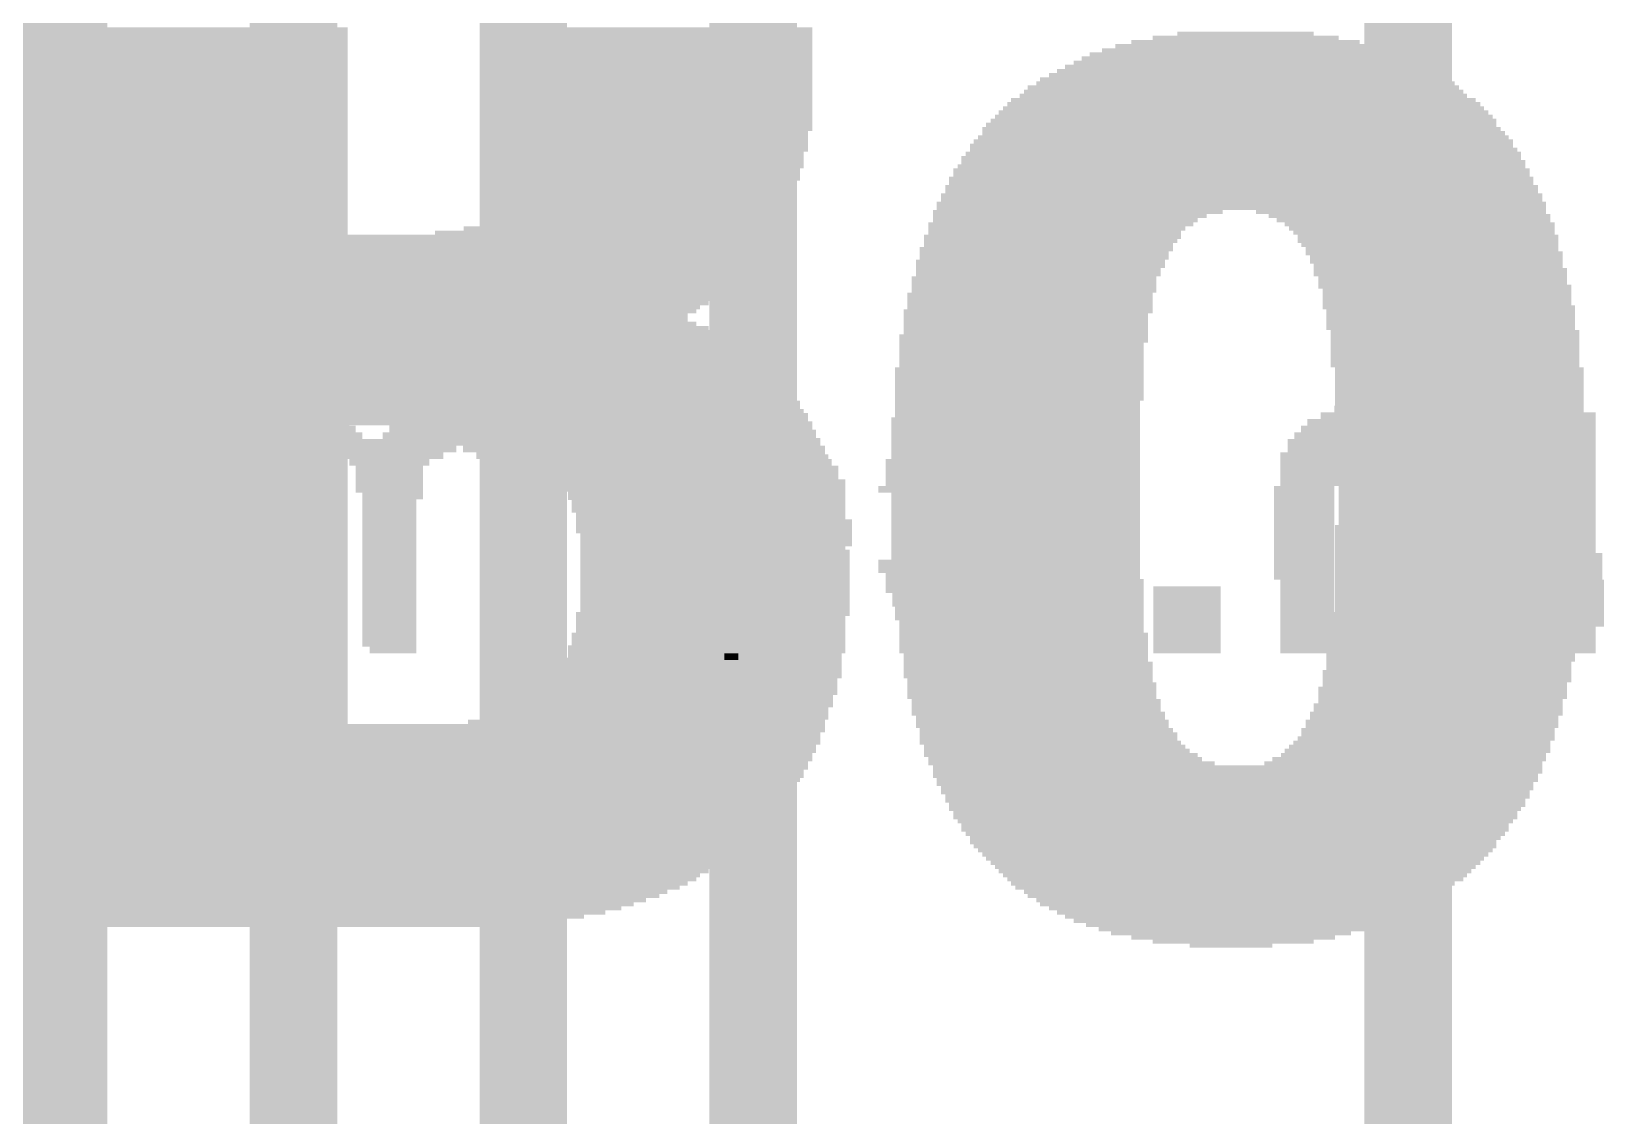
# Model space of a CAD drawing. Extents: x -0.75 to 3.47, y -1.8 to 2.11.
# Drawn here: x 1.6613 to 1.8757, y 1.2052 to 1.3539 of the extents above; entities that cross this region are included whole.
import ezdxf

# ---------------------------------------------------------------- set-up
doc = ezdxf.new("R2010")
doc.units = 0
doc.header["$MEASUREMENT"] = 0
doc.layers.get('0').update_dxf_attribs({"linetype": 'CONTINUOUS'})
for name, color, linetype in [('1', 22, 'CONTINUOUS'), ('21', 32, 'CONTINUOUS'), ('22', 2, 'CONTINUOUS')]:
    doc.layers.add(name, color=color, linetype=linetype)

# ---------------------------------------------------------------- blocks, each defined once
blk = doc.blocks.new('RECT')
blk.add_solid([(-0.5, -0.5), (0.5, -0.5), (-0.5, 0.5), (0.5, 0.5)])

msp = doc.modelspace()

# ---------------------------------------------------------------- linework, layer by layer
at = {"layer": '1', "const_width": 0.012}
for points in [[(1.665748, 0.969), (1.665748, 1.834252)], [(1.697244, 0.969), (1.697244, 1.6)], [(1.72874, 0.969), (1.72874, 1.55)], [(1.760236, 0.969), (1.760236, 1.5)], [(1.85, 1.005), (1.85, 1.5)]]:
    msp.add_lwpolyline(points, dxfattribs=at)

# ---------------------------------------------------------------- block references
at = {"layer": '21'}
for p, xscale, yscale in [((1.686756, 1.354101), 0.0358, 0.00057), ((1.686756, 1.353536), 0.0358, 0.00056), ((1.686756, 1.352971), 0.0358, 0.00057), ((1.686756, 1.352401), 0.0358, 0.00057), ((1.749856, 1.354101), 0.037, 0.00057), ((1.749856, 1.353536), 0.037, 0.00056), ((1.750156, 1.352971), 0.0364, 0.00057), ((1.750156, 1.352401), 0.0364, 0.00057), ((1.827706, 1.352401), 0.0313, 0.00057), ((1.827706, 1.352971), 0.0255, 0.00057), ((1.827706, 1.353536), 0.0187, 0.00056), ((1.686756, 1.351831), 0.0358, 0.00057), ((1.686756, 1.351261), 0.0358, 0.00057), ((1.686756, 1.350691), 0.0358, 0.00057), ((1.750156, 1.351831), 0.0364, 0.00057), ((1.750456, 1.351261), 0.0358, 0.00057), ((1.750456, 1.350691), 0.0358, 0.00057), ((1.827406, 1.350691), 0.0421, 0.00057), ((1.827406, 1.351261), 0.0387, 0.00057), ((1.827456, 1.351831), 0.0352, 0.00057), ((1.686756, 1.350126), 0.0358, 0.00056), ((1.686756, 1.349561), 0.0358, 0.00057), ((1.686756, 1.348991), 0.0358, 0.00057), ((1.686756, 1.348421), 0.0358, 0.00057), ((1.750456, 1.350126), 0.0358, 0.00056), ((1.750456, 1.349561), 0.0358, 0.00057), ((1.750456, 1.348991), 0.0358, 0.00057), ((1.750706, 1.348421), 0.0353, 0.00057), ((1.827706, 1.348421), 0.0517, 0.00057), ((1.827706, 1.348991), 0.0495, 0.00057), ((1.827706, 1.349561), 0.0471, 0.00057), ((1.827706, 1.350126), 0.0449, 0.00056), ((1.686756, 1.347851), 0.0358, 0.00057), ((1.686756, 1.347286), 0.0358, 0.00056), ((1.686756, 1.346721), 0.0358, 0.00057), ((1.686756, 1.346151), 0.0358, 0.00057), ((1.750706, 1.347851), 0.0353, 0.00057), ((1.750706, 1.347286), 0.0353, 0.00056), ((1.750706, 1.346721), 0.0353, 0.00057), ((1.750706, 1.346151), 0.0353, 0.00057), ((1.827406, 1.346151), 0.0591, 0.00057), ((1.827706, 1.346721), 0.0573, 0.00057), ((1.827406, 1.347286), 0.0557, 0.00056), ((1.827706, 1.347851), 0.0539, 0.00057), ((1.686756, 1.345581), 0.0358, 0.00057), ((1.686756, 1.345011), 0.0358, 0.00057), ((1.686756, 1.344441), 0.0358, 0.00057), ((1.686756, 1.343876), 0.0358, 0.00056), ((1.750706, 1.345581), 0.0353, 0.00057), ((1.750706, 1.345011), 0.0353, 0.00057), ((1.750706, 1.344441), 0.0353, 0.00057), ((1.750706, 1.343876), 0.0353, 0.00056), ((1.827456, 1.343876), 0.0648, 0.00056), ((1.827406, 1.344441), 0.0637, 0.00057), ((1.827406, 1.345011), 0.0613, 0.00057), ((1.827456, 1.345581), 0.0602, 0.00057), ((1.686756, 1.343311), 0.0358, 0.00057), ((1.686756, 1.342741), 0.0358, 0.00057), ((1.686756, 1.342171), 0.0358, 0.00057), ((1.750706, 1.343311), 0.0353, 0.00057), ((1.750706, 1.342741), 0.0353, 0.00057), ((1.750706, 1.342171), 0.0353, 0.00057), ((1.827456, 1.342171), 0.0682, 0.00057), ((1.827406, 1.342741), 0.0671, 0.00057), ((1.827406, 1.343311), 0.0659, 0.00057), ((1.686756, 1.341601), 0.0358, 0.00057), ((1.686756, 1.341036), 0.0358, 0.00056), ((1.686756, 1.340471), 0.0358, 0.00057), ((1.686756, 1.339901), 0.0358, 0.00057), ((1.750706, 1.341601), 0.0353, 0.00057), ((1.750706, 1.341036), 0.0353, 0.00056), ((1.750706, 1.340471), 0.0353, 0.00057), ((1.750406, 1.339901), 0.0347, 0.00057), ((1.827156, 1.340471), 0.071, 0.00057), ((1.827456, 1.339901), 0.0716, 0.00057), ((1.827106, 1.341036), 0.0699, 0.00056), ((1.827406, 1.341601), 0.0693, 0.00057), ((1.686756, 1.339331), 0.0358, 0.00057), ((1.686756, 1.338761), 0.0358, 0.00057), ((1.686756, 1.338196), 0.0358, 0.00056), ((1.686756, 1.337631), 0.0358, 0.00057), ((1.750156, 1.338761), 0.0352, 0.00057), ((1.750156, 1.338196), 0.0352, 0.00056), ((1.750156, 1.337631), 0.0352, 0.00057), ((1.750406, 1.339331), 0.0347, 0.00057), ((1.827156, 1.338196), 0.0744, 0.00056), ((1.827456, 1.337631), 0.075, 0.00057), ((1.827406, 1.338761), 0.0739, 0.00057), ((1.827406, 1.339331), 0.0727, 0.00057), ((1.686756, 1.337061), 0.0358, 0.00057), ((1.686756, 1.336491), 0.0358, 0.00057), ((1.686756, 1.335921), 0.0358, 0.00057), ((1.686756, 1.335351), 0.0358, 0.00057), ((1.749556, 1.335921), 0.0352, 0.00057), ((1.749556, 1.335351), 0.0352, 0.00057), ((1.749856, 1.337061), 0.0346, 0.00057), ((1.749856, 1.336491), 0.0346, 0.00057), ((1.827156, 1.335351), 0.0778, 0.00057), ((1.827106, 1.336491), 0.0767, 0.00057), ((1.827406, 1.335921), 0.0773, 0.00057), ((1.827406, 1.337061), 0.0761, 0.00057), ((1.686756, 1.334786), 0.0358, 0.00056), ((1.686756, 1.334221), 0.0358, 0.00057), ((1.686756, 1.333651), 0.0358, 0.00057), ((1.686756, 1.333081), 0.0358, 0.00057), ((1.748756, 1.333651), 0.0358, 0.00057), ((1.748456, 1.333081), 0.0352, 0.00057), ((1.749006, 1.334786), 0.0353, 0.00056), ((1.749006, 1.334221), 0.0353, 0.00057), ((1.827106, 1.333651), 0.0801, 0.00057), ((1.827106, 1.333081), 0.0801, 0.00057), ((1.827156, 1.334786), 0.079, 0.00056), ((1.827156, 1.334221), 0.079, 0.00057), ((1.686756, 1.332511), 0.0358, 0.00057), ((1.686756, 1.331941), 0.0358, 0.00057), ((1.686756, 1.331376), 0.0358, 0.00056), ((1.747556, 1.331376), 0.0358, 0.00056), ((1.748156, 1.332511), 0.0358, 0.00057), ((1.748156, 1.331941), 0.0358, 0.00057), ((1.827156, 1.331376), 0.0824, 0.00056), ((1.827156, 1.332511), 0.0812, 0.00057), ((1.827156, 1.331941), 0.0812, 0.00057), ((1.686756, 1.330811), 0.0358, 0.00057), ((1.686756, 1.330241), 0.0358, 0.00057), ((1.686756, 1.329671), 0.0358, 0.00057), ((1.686756, 1.329101), 0.0358, 0.00057), ((1.745906, 1.329101), 0.0381, 0.00057), ((1.746206, 1.329671), 0.0375, 0.00057), ((1.747006, 1.330241), 0.0369, 0.00057), ((1.747306, 1.330811), 0.0363, 0.00057), ((1.804706, 1.329101), 0.0397, 0.00057), ((1.827106, 1.330241), 0.0835, 0.00057), ((1.827106, 1.329671), 0.0835, 0.00057), ((1.827156, 1.330811), 0.0824, 0.00057), ((1.849006, 1.329101), 0.0397, 0.00057), ((1.686756, 1.328536), 0.0358, 0.00056), ((1.686756, 1.327971), 0.0358, 0.00057), ((1.686756, 1.327401), 0.0358, 0.00057), ((1.686756, 1.326831), 0.0358, 0.00057), ((1.742156, 1.326831), 0.0432, 0.00057), ((1.743306, 1.327401), 0.0409, 0.00057), ((1.744456, 1.327971), 0.0398, 0.00057), ((1.745056, 1.328536), 0.0386, 0.00056), ((1.802406, 1.327401), 0.0363, 0.00057), ((1.801856, 1.326831), 0.0352, 0.00057), ((1.803606, 1.328536), 0.0375, 0.00056), ((1.803006, 1.327971), 0.0363, 0.00057), ((1.850156, 1.328536), 0.0386, 0.00056), ((1.850706, 1.327971), 0.0375, 0.00057), ((1.851556, 1.327401), 0.037, 0.00057), ((1.851856, 1.326831), 0.0364, 0.00057), ((1.686756, 1.326261), 0.0358, 0.00057), ((1.715756, 1.325691), 0.0938, 0.00057), ((1.715756, 1.325126), 0.0938, 0.00056), ((1.715456, 1.324561), 0.0932, 0.00057), ((1.739956, 1.326261), 0.0466, 0.00057), ((1.801256, 1.325691), 0.0352, 0.00057), ((1.801006, 1.325126), 0.0347, 0.00056), ((1.800706, 1.324561), 0.0341, 0.00057), ((1.801556, 1.326261), 0.0346, 0.00057), ((1.852156, 1.326261), 0.0358, 0.00057), ((1.852706, 1.325691), 0.0357, 0.00057), ((1.852706, 1.325126), 0.0357, 0.00056), ((1.852956, 1.324561), 0.0352, 0.00057), ((1.715206, 1.323991), 0.0927, 0.00057), ((1.715206, 1.323421), 0.0927, 0.00057), ((1.714906, 1.322851), 0.0921, 0.00057), ((1.800406, 1.323991), 0.0347, 0.00057), ((1.800106, 1.323421), 0.0341, 0.00057), ((1.800106, 1.322851), 0.0341, 0.00057), ((1.853256, 1.323991), 0.0346, 0.00057), ((1.853556, 1.323421), 0.0352, 0.00057), ((1.853856, 1.322851), 0.0346, 0.00057), ((1.714606, 1.322286), 0.0915, 0.00056), ((1.714356, 1.321721), 0.091, 0.00057), ((1.714056, 1.321151), 0.0904, 0.00057), ((1.713756, 1.320581), 0.0898, 0.00057), ((1.799606, 1.322286), 0.0341, 0.00056), ((1.799606, 1.321721), 0.0341, 0.00057), ((1.799306, 1.321151), 0.0335, 0.00057), ((1.799306, 1.320581), 0.0335, 0.00057), ((1.853856, 1.322286), 0.0346, 0.00056), ((1.854106, 1.321721), 0.0341, 0.00057), ((1.854406, 1.321151), 0.0347, 0.00057), ((1.854406, 1.320581), 0.0347, 0.00057), ((1.713456, 1.320011), 0.0892, 0.00057), ((1.713206, 1.319441), 0.0887, 0.00057), ((1.712906, 1.318876), 0.0881, 0.00056), ((1.712606, 1.318311), 0.0875, 0.00057), ((1.798706, 1.320011), 0.0335, 0.00057), ((1.798706, 1.319441), 0.0335, 0.00057), ((1.798706, 1.318876), 0.0335, 0.00056), ((1.798706, 1.318311), 0.0335, 0.00057), ((1.854706, 1.320011), 0.0341, 0.00057), ((1.854706, 1.319441), 0.0341, 0.00057), ((1.855006, 1.318876), 0.0347, 0.00056), ((1.855306, 1.318311), 0.0341, 0.00057), ((1.712356, 1.317741), 0.087, 0.00057), ((1.711756, 1.317171), 0.0858, 0.00057), ((1.711506, 1.316601), 0.0853, 0.00057), ((1.710906, 1.316036), 0.0841, 0.00056), ((1.798156, 1.317741), 0.0336, 0.00057), ((1.798156, 1.317171), 0.0336, 0.00057), ((1.798156, 1.316601), 0.0336, 0.00057), ((1.798156, 1.316036), 0.0336, 0.00056), ((1.855306, 1.317741), 0.0341, 0.00057), ((1.855306, 1.317171), 0.0341, 0.00057), ((1.855306, 1.316601), 0.0341, 0.00057), ((1.855556, 1.316036), 0.0346, 0.00056), ((1.710656, 1.315471), 0.0836, 0.00057), ((1.710056, 1.314901), 0.0824, 0.00057), ((1.710056, 1.314331), 0.0824, 0.00057), ((1.797906, 1.315471), 0.0341, 0.00057), ((1.797606, 1.314901), 0.0335, 0.00057), ((1.797606, 1.314331), 0.0335, 0.00057), ((1.855806, 1.315471), 0.0341, 0.00057), ((1.855806, 1.314901), 0.0341, 0.00057), ((1.855806, 1.314331), 0.0341, 0.00057), ((1.710656, 1.313761), 0.0836, 0.00057), ((1.711506, 1.313191), 0.0853, 0.00057), ((1.712056, 1.312626), 0.0864, 0.00056), ((1.712606, 1.312061), 0.0875, 0.00057), ((1.797306, 1.312061), 0.0341, 0.00057), ((1.797606, 1.313761), 0.0335, 0.00057), ((1.797606, 1.313191), 0.0335, 0.00057), ((1.797606, 1.312626), 0.0335, 0.00056), ((1.855806, 1.313761), 0.0341, 0.00057), ((1.855806, 1.313191), 0.0341, 0.00057), ((1.856406, 1.312626), 0.0341, 0.00056), ((1.856406, 1.312061), 0.0341, 0.00057), ((1.712906, 1.311491), 0.0881, 0.00057), ((1.713456, 1.310921), 0.0892, 0.00057), ((1.714056, 1.310351), 0.0904, 0.00057), ((1.714356, 1.309786), 0.091, 0.00056), ((1.797306, 1.311491), 0.0341, 0.00057), ((1.797006, 1.310921), 0.0335, 0.00057), ((1.797006, 1.310351), 0.0335, 0.00057), ((1.797006, 1.309786), 0.0335, 0.00056), ((1.856406, 1.311491), 0.0341, 0.00057), ((1.856406, 1.310921), 0.0341, 0.00057), ((1.856406, 1.310351), 0.0341, 0.00057), ((1.856406, 1.309786), 0.0341, 0.00056), ((1.714606, 1.309221), 0.0915, 0.00057), ((1.714906, 1.308651), 0.0921, 0.00057), ((1.715456, 1.308081), 0.0932, 0.00057), ((1.715756, 1.307511), 0.0938, 0.00057), ((1.796706, 1.307511), 0.0341, 0.00057), ((1.797006, 1.309221), 0.0335, 0.00057), ((1.797006, 1.308651), 0.0335, 0.00057), ((1.797006, 1.308081), 0.0335, 0.00057), ((1.856406, 1.309221), 0.0341, 0.00057), ((1.856406, 1.308651), 0.0341, 0.00057), ((1.856406, 1.308081), 0.0341, 0.00057), ((1.857006, 1.307511), 0.0341, 0.00057), ((1.716056, 1.306941), 0.0944, 0.00057), ((1.716306, 1.306376), 0.0949, 0.00056), ((1.716606, 1.305811), 0.0955, 0.00057), ((1.716606, 1.305241), 0.0955, 0.00057), ((1.796706, 1.306941), 0.0341, 0.00057), ((1.796706, 1.306376), 0.0341, 0.00056), ((1.796706, 1.305811), 0.0341, 0.00057), ((1.796706, 1.305241), 0.0341, 0.00057), ((1.857006, 1.306941), 0.0341, 0.00057), ((1.857006, 1.306376), 0.0341, 0.00056), ((1.857006, 1.305811), 0.0341, 0.00057), ((1.857006, 1.305241), 0.0341, 0.00057), ((1.716906, 1.304671), 0.0961, 0.00057), ((1.717156, 1.304101), 0.0966, 0.00057), ((1.717456, 1.303536), 0.0972, 0.00056), ((1.796706, 1.304671), 0.0341, 0.00057), ((1.796706, 1.304101), 0.0341, 0.00057), ((1.796706, 1.303536), 0.0341, 0.00056), ((1.857006, 1.304671), 0.0341, 0.00057), ((1.857006, 1.304101), 0.0341, 0.00057), ((1.857006, 1.303536), 0.0341, 0.00056), ((1.717756, 1.302971), 0.0978, 0.00057), ((1.717756, 1.302401), 0.0978, 0.00057), ((1.718006, 1.301831), 0.0983, 0.00057), ((1.718306, 1.301261), 0.0989, 0.00057), ((1.796456, 1.302971), 0.0336, 0.00057), ((1.796456, 1.302401), 0.0336, 0.00057), ((1.796456, 1.301831), 0.0336, 0.00057), ((1.796456, 1.301261), 0.0336, 0.00057), ((1.857006, 1.302971), 0.0341, 0.00057), ((1.857006, 1.302401), 0.0341, 0.00057), ((1.857006, 1.301831), 0.0341, 0.00057), ((1.857006, 1.301261), 0.0341, 0.00057), ((1.718306, 1.300691), 0.0989, 0.00057), ((1.718606, 1.300126), 0.0995, 0.00056), ((1.686756, 1.299561), 0.0358, 0.00057), ((1.686756, 1.298991), 0.0358, 0.00057), ((1.744756, 1.299561), 0.0472, 0.00057), ((1.746456, 1.298991), 0.0448, 0.00057), ((1.796206, 1.300691), 0.0341, 0.00057), ((1.796206, 1.300126), 0.0341, 0.00056), ((1.796206, 1.299561), 0.0341, 0.00057), ((1.796206, 1.298991), 0.0341, 0.00057), ((1.857006, 1.300691), 0.0341, 0.00057), ((1.857006, 1.300126), 0.0341, 0.00056), ((1.857006, 1.299561), 0.0341, 0.00057), ((1.857006, 1.298991), 0.0341, 0.00057), ((1.686756, 1.298421), 0.0358, 0.00057), ((1.686756, 1.297851), 0.0358, 0.00057), ((1.686756, 1.297286), 0.0358, 0.00056), ((1.686756, 1.296721), 0.0358, 0.00057), ((1.747556, 1.298421), 0.0426, 0.00057), ((1.748456, 1.297851), 0.042, 0.00057), ((1.749006, 1.297286), 0.0409, 0.00056), ((1.749606, 1.296721), 0.0409, 0.00057), ((1.796206, 1.298421), 0.0341, 0.00057), ((1.796206, 1.297851), 0.0341, 0.00057), ((1.796206, 1.297286), 0.0341, 0.00056), ((1.796206, 1.296721), 0.0341, 0.00057), ((1.857256, 1.298421), 0.0346, 0.00057), ((1.857256, 1.297851), 0.0346, 0.00057), ((1.857256, 1.297286), 0.0346, 0.00056), ((1.857256, 1.296721), 0.0346, 0.00057), ((1.686756, 1.296151), 0.0358, 0.00057), ((1.686756, 1.295581), 0.0358, 0.00057), ((1.686756, 1.295011), 0.0358, 0.00057), ((1.750156, 1.296151), 0.0398, 0.00057), ((1.750706, 1.295581), 0.0397, 0.00057), ((1.750956, 1.295011), 0.0392, 0.00057), ((1.796206, 1.296151), 0.0341, 0.00057), ((1.796206, 1.295581), 0.0341, 0.00057), ((1.796206, 1.295011), 0.0341, 0.00057), ((1.857506, 1.296151), 0.0341, 0.00057), ((1.857506, 1.295581), 0.0341, 0.00057), ((1.857506, 1.295011), 0.0341, 0.00057), ((1.686756, 1.294441), 0.0358, 0.00057), ((1.686756, 1.293876), 0.0358, 0.00056), ((1.686756, 1.293311), 0.0358, 0.00057), ((1.686756, 1.292741), 0.0358, 0.00057), ((1.751256, 1.294441), 0.0386, 0.00057), ((1.751856, 1.293876), 0.0386, 0.00056), ((1.752106, 1.293311), 0.0381, 0.00057), ((1.752406, 1.292741), 0.0375, 0.00057), ((1.796206, 1.294441), 0.0341, 0.00057), ((1.796206, 1.293876), 0.0341, 0.00056), ((1.796206, 1.293311), 0.0341, 0.00057), ((1.796206, 1.292741), 0.0341, 0.00057), ((1.857506, 1.294441), 0.0341, 0.00057), ((1.857506, 1.293876), 0.0341, 0.00056), ((1.857506, 1.293311), 0.0341, 0.00057), ((1.857506, 1.292741), 0.0341, 0.00057), ((1.686756, 1.292171), 0.0358, 0.00057), ((1.686756, 1.291601), 0.0358, 0.00057), ((1.686756, 1.291036), 0.0358, 0.00056), ((1.686756, 1.290471), 0.0358, 0.00057), ((1.752706, 1.292171), 0.0381, 0.00057), ((1.753006, 1.291601), 0.0375, 0.00057), ((1.753006, 1.291036), 0.0375, 0.00056), ((1.753306, 1.290471), 0.0369, 0.00057), ((1.796206, 1.292171), 0.0341, 0.00057), ((1.796206, 1.291601), 0.0341, 0.00057), ((1.796206, 1.291036), 0.0341, 0.00056), ((1.796206, 1.290471), 0.0341, 0.00057), ((1.857506, 1.292171), 0.0341, 0.00057), ((1.857506, 1.291601), 0.0341, 0.00057), ((1.857506, 1.291036), 0.0341, 0.00056), ((1.857506, 1.290471), 0.0341, 0.00057), ((1.686756, 1.289901), 0.0358, 0.00057), ((1.686756, 1.289331), 0.0358, 0.00057), ((1.686756, 1.288761), 0.0358, 0.00057), ((1.686756, 1.288191), 0.0358, 0.00057), ((1.753606, 1.289901), 0.0375, 0.00057), ((1.753856, 1.289331), 0.037, 0.00057), ((1.753856, 1.288761), 0.037, 0.00057), ((1.753856, 1.288191), 0.037, 0.00057), ((1.796206, 1.289901), 0.0341, 0.00057), ((1.796206, 1.289331), 0.0341, 0.00057), ((1.796206, 1.288761), 0.0341, 0.00057), ((1.796206, 1.288191), 0.0341, 0.00057), ((1.857506, 1.289901), 0.0341, 0.00057), ((1.857506, 1.289331), 0.0341, 0.00057), ((1.857506, 1.288761), 0.0341, 0.00057), ((1.857506, 1.288191), 0.0341, 0.00057), ((1.686756, 1.287626), 0.0358, 0.00056), ((1.686756, 1.287061), 0.0358, 0.00057), ((1.686756, 1.286491), 0.0358, 0.00057), ((1.686756, 1.285921), 0.0358, 0.00057), ((1.754156, 1.287626), 0.0364, 0.00056), ((1.754406, 1.287061), 0.0369, 0.00057), ((1.754406, 1.286491), 0.0369, 0.00057), ((1.754406, 1.285921), 0.0369, 0.00057), ((1.796206, 1.287626), 0.0341, 0.00056), ((1.796206, 1.287061), 0.0341, 0.00057), ((1.796206, 1.286491), 0.0341, 0.00057), ((1.796206, 1.285921), 0.0341, 0.00057), ((1.857256, 1.285921), 0.0346, 0.00057), ((1.857506, 1.287626), 0.0341, 0.00056), ((1.857506, 1.287061), 0.0341, 0.00057), ((1.857506, 1.286491), 0.0341, 0.00057), ((1.686756, 1.285351), 0.0358, 0.00057), ((1.686756, 1.284786), 0.0358, 0.00056), ((1.686756, 1.284221), 0.0358, 0.00057), ((1.754406, 1.285351), 0.0369, 0.00057), ((1.754706, 1.284786), 0.0363, 0.00056), ((1.754706, 1.284221), 0.0363, 0.00057), ((1.796206, 1.285351), 0.0341, 0.00057), ((1.796206, 1.284786), 0.0341, 0.00056), ((1.796206, 1.284221), 0.0341, 0.00057), ((1.857256, 1.285351), 0.0346, 0.00057), ((1.857256, 1.284786), 0.0346, 0.00056), ((1.857256, 1.284221), 0.0346, 0.00057), ((1.686756, 1.283651), 0.0358, 0.00057), ((1.686756, 1.283081), 0.0358, 0.00057), ((1.686756, 1.282511), 0.0358, 0.00057), ((1.686756, 1.281941), 0.0358, 0.00057), ((1.754706, 1.283651), 0.0363, 0.00057), ((1.754706, 1.283081), 0.0363, 0.00057), ((1.755006, 1.282511), 0.0369, 0.00057), ((1.755006, 1.281941), 0.0369, 0.00057), ((1.796206, 1.283651), 0.0341, 0.00057), ((1.796206, 1.283081), 0.0341, 0.00057), ((1.796206, 1.282511), 0.0341, 0.00057), ((1.796206, 1.281941), 0.0341, 0.00057), ((1.857006, 1.283651), 0.0341, 0.00057), ((1.857006, 1.283081), 0.0341, 0.00057), ((1.857006, 1.282511), 0.0341, 0.00057), ((1.857006, 1.281941), 0.0341, 0.00057), ((1.686756, 1.281376), 0.0358, 0.00056), ((1.686756, 1.280811), 0.0358, 0.00057), ((1.686756, 1.280241), 0.0358, 0.00057), ((1.686756, 1.279671), 0.0358, 0.00057), ((1.755006, 1.281376), 0.0369, 0.00056), ((1.755006, 1.280811), 0.0369, 0.00057), ((1.755006, 1.280241), 0.0369, 0.00057), ((1.755006, 1.279671), 0.0369, 0.00057), ((1.796206, 1.281376), 0.0341, 0.00056), ((1.796206, 1.280811), 0.0341, 0.00057), ((1.796456, 1.280241), 0.0336, 0.00057), ((1.796456, 1.279671), 0.0336, 0.00057), ((1.857006, 1.281376), 0.0341, 0.00056), ((1.857006, 1.280811), 0.0341, 0.00057), ((1.857006, 1.280241), 0.0341, 0.00057), ((1.857006, 1.279671), 0.0341, 0.00057), ((1.686756, 1.279101), 0.0358, 0.00057), ((1.686756, 1.278536), 0.0358, 0.00056), ((1.686756, 1.277971), 0.0358, 0.00057), ((1.686756, 1.277401), 0.0358, 0.00057), ((1.755006, 1.279101), 0.0369, 0.00057), ((1.755006, 1.278536), 0.0369, 0.00056), ((1.755006, 1.277971), 0.0369, 0.00057), ((1.755006, 1.277401), 0.0369, 0.00057), ((1.796456, 1.279101), 0.0336, 0.00057), ((1.796706, 1.278536), 0.0341, 0.00056), ((1.796706, 1.277971), 0.0341, 0.00057), ((1.796706, 1.277401), 0.0341, 0.00057), ((1.857006, 1.279101), 0.0341, 0.00057), ((1.857006, 1.278536), 0.0341, 0.00056), ((1.857006, 1.277971), 0.0341, 0.00057), ((1.857006, 1.277401), 0.0341, 0.00057), ((1.686756, 1.276831), 0.0358, 0.00057), ((1.686756, 1.276261), 0.0358, 0.00057), ((1.686756, 1.275696), 0.0358, 0.00056), ((1.755006, 1.276831), 0.0369, 0.00057), ((1.755006, 1.276261), 0.0369, 0.00057), ((1.755006, 1.275696), 0.0369, 0.00056), ((1.796706, 1.276831), 0.0341, 0.00057), ((1.796706, 1.276261), 0.0341, 0.00057), ((1.796706, 1.275696), 0.0341, 0.00056), ((1.857006, 1.276831), 0.0341, 0.00057), ((1.857006, 1.276261), 0.0341, 0.00057), ((1.856706, 1.275696), 0.0335, 0.00056), ((1.686756, 1.275131), 0.0358, 0.00057), ((1.686756, 1.274561), 0.0358, 0.00057), ((1.686756, 1.273991), 0.0358, 0.00057), ((1.686756, 1.273421), 0.0358, 0.00057), ((1.754706, 1.273991), 0.0375, 0.00057), ((1.754406, 1.273421), 0.0369, 0.00057), ((1.755006, 1.275131), 0.0369, 0.00057), ((1.755006, 1.274561), 0.0369, 0.00057), ((1.796706, 1.275131), 0.0341, 0.00057), ((1.796706, 1.274561), 0.0341, 0.00057), ((1.796706, 1.273991), 0.0341, 0.00057), ((1.796706, 1.273421), 0.0341, 0.00057), ((1.856406, 1.273991), 0.0341, 0.00057), ((1.856406, 1.273421), 0.0341, 0.00057), ((1.856706, 1.275131), 0.0335, 0.00057), ((1.856706, 1.274561), 0.0335, 0.00057), ((1.686756, 1.272851), 0.0358, 0.00057), ((1.686756, 1.272286), 0.0358, 0.00056), ((1.686756, 1.271721), 0.0358, 0.00057), ((1.686756, 1.271151), 0.0358, 0.00057), ((1.754106, 1.271151), 0.0375, 0.00057), ((1.754406, 1.272851), 0.0369, 0.00057), ((1.754406, 1.272286), 0.0369, 0.00056), ((1.754406, 1.271721), 0.0369, 0.00057), ((1.797006, 1.272851), 0.0335, 0.00057), ((1.797006, 1.272286), 0.0335, 0.00056), ((1.797006, 1.271721), 0.0335, 0.00057), ((1.797306, 1.271151), 0.0341, 0.00057), ((1.856406, 1.272851), 0.0341, 0.00057), ((1.856406, 1.272286), 0.0341, 0.00056), ((1.856406, 1.271721), 0.0341, 0.00057), ((1.856106, 1.271151), 0.0335, 0.00057), ((1.686756, 1.270581), 0.0358, 0.00057), ((1.686756, 1.270011), 0.0358, 0.00057), ((1.686756, 1.269441), 0.0358, 0.00057), ((1.686756, 1.268876), 0.0358, 0.00056), ((1.753856, 1.269441), 0.038, 0.00057), ((1.753856, 1.268876), 0.038, 0.00056), ((1.754106, 1.270581), 0.0375, 0.00057), ((1.754106, 1.270011), 0.0375, 0.00057), ((1.797306, 1.270581), 0.0341, 0.00057), ((1.797306, 1.270011), 0.0341, 0.00057), ((1.797306, 1.269441), 0.0341, 0.00057), ((1.797306, 1.268876), 0.0341, 0.00056), ((1.855806, 1.269441), 0.0341, 0.00057), ((1.855806, 1.268876), 0.0341, 0.00056), ((1.856106, 1.270581), 0.0335, 0.00057), ((1.856106, 1.270011), 0.0335, 0.00057), ((1.686756, 1.268311), 0.0358, 0.00057), ((1.686756, 1.267741), 0.0358, 0.00057), ((1.686756, 1.267171), 0.0358, 0.00057), ((1.753306, 1.267741), 0.0381, 0.00057), ((1.753306, 1.267171), 0.0381, 0.00057), ((1.753606, 1.268311), 0.0375, 0.00057), ((1.797606, 1.268311), 0.0335, 0.00057), ((1.797606, 1.267741), 0.0335, 0.00057), ((1.797906, 1.267171), 0.0341, 0.00057), ((1.855806, 1.268311), 0.0341, 0.00057), ((1.855806, 1.267741), 0.0341, 0.00057), ((1.855556, 1.267171), 0.0336, 0.00057), ((1.686756, 1.266601), 0.0358, 0.00057), ((1.686756, 1.266036), 0.0358, 0.00056), ((1.686756, 1.265471), 0.0358, 0.00057), ((1.686756, 1.264901), 0.0358, 0.00057), ((1.752156, 1.264901), 0.0392, 0.00057), ((1.752706, 1.266036), 0.0393, 0.00056), ((1.752706, 1.265471), 0.0393, 0.00057), ((1.753006, 1.266601), 0.0387, 0.00057), ((1.797906, 1.266601), 0.0341, 0.00057), ((1.797906, 1.266036), 0.0341, 0.00056), ((1.797906, 1.265471), 0.0341, 0.00057), ((1.798156, 1.264901), 0.0336, 0.00057), ((1.855306, 1.266036), 0.0341, 0.00056), ((1.855306, 1.265471), 0.0341, 0.00057), ((1.855306, 1.264901), 0.0341, 0.00057), ((1.855556, 1.266601), 0.0336, 0.00057), ((1.686756, 1.264331), 0.0358, 0.00057), ((1.686756, 1.263761), 0.0358, 0.00057), ((1.686756, 1.263191), 0.0358, 0.00057), ((1.686756, 1.262626), 0.0358, 0.00056), ((1.750706, 1.262626), 0.0409, 0.00056), ((1.751306, 1.263191), 0.0409, 0.00057), ((1.751556, 1.263761), 0.0404, 0.00057), ((1.751856, 1.264331), 0.0398, 0.00057), ((1.798406, 1.264331), 0.0341, 0.00057), ((1.798406, 1.263761), 0.0341, 0.00057), ((1.798406, 1.263191), 0.0341, 0.00057), ((1.798406, 1.262626), 0.0341, 0.00056), ((1.854706, 1.263761), 0.0341, 0.00057), ((1.854706, 1.263191), 0.0341, 0.00057), ((1.854706, 1.262626), 0.0341, 0.00056), ((1.855006, 1.264331), 0.0335, 0.00057), ((1.686756, 1.262061), 0.0358, 0.00057), ((1.686756, 1.261491), 0.0358, 0.00057), ((1.686756, 1.260921), 0.0358, 0.00057), ((1.686756, 1.260351), 0.0358, 0.00057), ((1.748156, 1.260351), 0.0448, 0.00057), ((1.748706, 1.260921), 0.0437, 0.00057), ((1.749556, 1.261491), 0.0432, 0.00057), ((1.750156, 1.262061), 0.042, 0.00057), ((1.799006, 1.262061), 0.0341, 0.00057), ((1.799006, 1.261491), 0.0341, 0.00057), ((1.799006, 1.260921), 0.0341, 0.00057), ((1.799306, 1.260351), 0.0347, 0.00057), ((1.853856, 1.260351), 0.0346, 0.00057), ((1.854106, 1.261491), 0.0341, 0.00057), ((1.854106, 1.260921), 0.0341, 0.00057), ((1.854406, 1.262061), 0.0335, 0.00057), ((1.686756, 1.259786), 0.0358, 0.00056), ((1.686756, 1.259221), 0.0358, 0.00057), ((1.719456, 1.258651), 0.1012, 0.00057), ((1.719456, 1.258081), 0.1012, 0.00057), ((1.745606, 1.259221), 0.0489, 0.00057), ((1.747306, 1.259786), 0.0465, 0.00056), ((1.799606, 1.259786), 0.0341, 0.00056), ((1.799856, 1.259221), 0.0346, 0.00057), ((1.799856, 1.258651), 0.0346, 0.00057), ((1.800406, 1.258081), 0.0347, 0.00057), ((1.852706, 1.258081), 0.0347, 0.00057), ((1.853256, 1.259221), 0.0346, 0.00057), ((1.853256, 1.258651), 0.0346, 0.00057), ((1.853556, 1.259786), 0.034, 0.00056), ((1.719156, 1.257511), 0.1006, 0.00057), ((1.719156, 1.256941), 0.1006, 0.00057), ((1.719156, 1.256376), 0.1006, 0.00056), ((1.800706, 1.257511), 0.0353, 0.00057), ((1.800706, 1.256941), 0.0353, 0.00057), ((1.800956, 1.256376), 0.0358, 0.00056), ((1.851856, 1.256376), 0.0352, 0.00056), ((1.852456, 1.256941), 0.0352, 0.00057), ((1.852706, 1.257511), 0.0347, 0.00057), ((1.718856, 1.255811), 0.1, 0.00057), ((1.718856, 1.255241), 0.1, 0.00057), ((1.718606, 1.254671), 0.0995, 0.00057), ((1.718606, 1.254101), 0.0995, 0.00057), ((1.801556, 1.255811), 0.0358, 0.00057), ((1.801856, 1.255241), 0.0364, 0.00057), ((1.802406, 1.254671), 0.0375, 0.00057), ((1.803006, 1.254101), 0.0375, 0.00057), ((1.850106, 1.254101), 0.0375, 0.00057), ((1.850706, 1.254671), 0.0363, 0.00057), ((1.851256, 1.255241), 0.0364, 0.00057), ((1.851556, 1.255811), 0.0358, 0.00057), ((1.718306, 1.253536), 0.0989, 0.00056), ((1.718306, 1.252971), 0.0989, 0.00057), ((1.718006, 1.252401), 0.0983, 0.00057), ((1.718006, 1.251831), 0.0983, 0.00057), ((1.803856, 1.253536), 0.0392, 0.00056), ((1.826606, 1.252971), 0.0835, 0.00057), ((1.826606, 1.252401), 0.0835, 0.00057), ((1.826306, 1.251831), 0.0829, 0.00057), ((1.849306, 1.253536), 0.0381, 0.00056), ((1.717756, 1.251261), 0.0978, 0.00057), ((1.717456, 1.250696), 0.0972, 0.00056), ((1.717456, 1.250131), 0.0972, 0.00057), ((1.717156, 1.249561), 0.0966, 0.00057), ((1.826556, 1.251261), 0.0824, 0.00057), ((1.826256, 1.250696), 0.0818, 0.00056), ((1.826556, 1.250131), 0.0812, 0.00057), ((1.826306, 1.249561), 0.0807, 0.00057), ((1.716906, 1.248991), 0.0961, 0.00057), ((1.716906, 1.248421), 0.0961, 0.00057), ((1.716606, 1.247851), 0.0955, 0.00057), ((1.826606, 1.248991), 0.0801, 0.00057), ((1.826306, 1.248421), 0.0795, 0.00057), ((1.826556, 1.247851), 0.079, 0.00057), ((1.716306, 1.247286), 0.0949, 0.00056), ((1.716056, 1.246721), 0.0944, 0.00057), ((1.715756, 1.246151), 0.0938, 0.00057), ((1.715756, 1.245581), 0.0938, 0.00057), ((1.826256, 1.247286), 0.0784, 0.00056), ((1.826306, 1.246721), 0.0773, 0.00057), ((1.826306, 1.246151), 0.0773, 0.00057), ((1.826306, 1.245581), 0.0761, 0.00057), ((1.715456, 1.245011), 0.0932, 0.00057), ((1.715206, 1.244441), 0.0927, 0.00057), ((1.714906, 1.243876), 0.0921, 0.00056), ((1.714606, 1.243311), 0.0915, 0.00057), ((1.826256, 1.245011), 0.075, 0.00057), ((1.826256, 1.244441), 0.075, 0.00057), ((1.826306, 1.243876), 0.0739, 0.00056), ((1.826306, 1.243311), 0.0727, 0.00057), ((1.714356, 1.242741), 0.091, 0.00057), ((1.713756, 1.242171), 0.0898, 0.00057), ((1.713456, 1.241601), 0.0892, 0.00057), ((1.713206, 1.241036), 0.0887, 0.00056), ((1.826006, 1.242741), 0.0721, 0.00057), ((1.826256, 1.242171), 0.0716, 0.00057), ((1.826306, 1.241601), 0.0705, 0.00057), ((1.826306, 1.241036), 0.0693, 0.00056), ((1.712906, 1.240471), 0.0881, 0.00057), ((1.712356, 1.239901), 0.087, 0.00057), ((1.712056, 1.239331), 0.0864, 0.00057), ((1.711506, 1.238761), 0.0853, 0.00057), ((1.826256, 1.240471), 0.0682, 0.00057), ((1.826306, 1.239901), 0.0671, 0.00057), ((1.826306, 1.239331), 0.0659, 0.00057), ((1.826256, 1.238761), 0.0648, 0.00057), ((1.710906, 1.238191), 0.0841, 0.00057), ((1.710656, 1.237626), 0.0836, 0.00056), ((1.710056, 1.237061), 0.0824, 0.00057), ((1.826256, 1.238191), 0.0636, 0.00057), ((1.826306, 1.237626), 0.0625, 0.00056), ((1.825956, 1.237061), 0.0608, 0.00057), ((1.709506, 1.236491), 0.0813, 0.00057), ((1.708656, 1.235921), 0.0796, 0.00057), ((1.708106, 1.235351), 0.0785, 0.00057), ((1.707206, 1.234786), 0.0767, 0.00056), ((1.826006, 1.236491), 0.0597, 0.00057), ((1.826306, 1.235921), 0.0579, 0.00057), ((1.826006, 1.235351), 0.0563, 0.00057), ((1.826306, 1.234786), 0.0545, 0.00056), ((1.706356, 1.234221), 0.075, 0.00057), ((1.705506, 1.233651), 0.0733, 0.00057), ((1.704406, 1.233081), 0.0711, 0.00057), ((1.703256, 1.232511), 0.0676, 0.00057), ((1.826006, 1.234221), 0.0529, 0.00057), ((1.826006, 1.233651), 0.0505, 0.00057), ((1.826006, 1.233081), 0.0483, 0.00057), ((1.826006, 1.232511), 0.0461, 0.00057), ((1.701556, 1.231941), 0.063, 0.00057), ((1.697856, 1.231376), 0.0534, 0.00056), ((1.825756, 1.231941), 0.0432, 0.00057), ((1.826006, 1.231376), 0.0403, 0.00056), ((1.826006, 1.230811), 0.0369, 0.00057), ((1.825706, 1.230241), 0.0329, 0.00057), ((1.826006, 1.229671), 0.0279, 0.00057), ((1.826006, 1.229101), 0.0221, 0.00057), ((1.825706, 1.228536), 0.0113, 0.00056)]:
    msp.add_blockref('RECT', p, dxfattribs=dict(at, xscale=xscale, yscale=yscale))
at = {"layer": '22', "rotation": 180}
for p, xscale, yscale in [((1.662634, 1.314972), 0.0073, 0.0009199999999999999), ((1.663534, 1.314052), 0.0073, 0.0009199999999999999), ((1.663534, 1.313132), 0.0073, 0.0009199999999999999), ((1.664484, 1.312212), 0.0074, 0.0009199999999999999), ((1.664484, 1.311297), 0.0074, 0.00091), ((1.664484, 1.310382), 0.0074, 0.0009199999999999999), ((1.665384, 1.309462), 0.0074, 0.0009199999999999999), ((1.665384, 1.308542), 0.0074, 0.0009199999999999999), ((1.665384, 1.307622), 0.0074, 0.0009199999999999999), ((1.666334, 1.306702), 0.0073, 0.0009199999999999999), ((1.666334, 1.305787), 0.0073, 0.00091), ((1.667234, 1.304872), 0.0073, 0.0009199999999999999), ((1.667234, 1.303952), 0.0073, 0.0009199999999999999), ((1.667234, 1.303032), 0.0073, 0.0009199999999999999), ((1.668134, 1.302112), 0.0073, 0.0009199999999999999), ((1.668134, 1.301192), 0.0073, 0.0009199999999999999), ((1.697984, 1.301192), 0.012, 0.0009199999999999999), ((1.697534, 1.302112), 0.0073, 0.0009199999999999999), ((1.717284, 1.301192), 0.012, 0.0009199999999999999), ((1.717734, 1.302112), 0.0055, 0.0009199999999999999), ((1.731084, 1.301192), 0.0064, 0.0009199999999999999), ((1.757234, 1.301192), 0.0147, 0.0009199999999999999), ((1.757234, 1.302112), 0.0073, 0.0009199999999999999), ((1.792584, 1.301192), 0.0156, 0.0009199999999999999), ((1.792534, 1.302112), 0.0101, 0.0009199999999999999), ((1.843984, 1.301192), 0.012, 0.0009199999999999999), ((1.843534, 1.302112), 0.0073, 0.0009199999999999999), ((1.857334, 1.301192), 0.0073, 0.0009199999999999999), ((1.872034, 1.301192), 0.0073, 0.0009199999999999999), ((1.668634, 1.300277), 0.0083, 0.00091), ((1.669084, 1.299362), 0.0074, 0.0009199999999999999), ((1.697534, 1.299362), 0.0165, 0.0009199999999999999), ((1.697534, 1.300277), 0.0147, 0.00091), ((1.717284, 1.300277), 0.0138, 0.00091), ((1.717734, 1.299362), 0.0147, 0.0009199999999999999), ((1.731084, 1.300277), 0.0064, 0.00091), ((1.731084, 1.299362), 0.0064, 0.0009199999999999999), ((1.757184, 1.299362), 0.0202, 0.0009199999999999999), ((1.756784, 1.300277), 0.0174, 0.00091), ((1.792584, 1.299362), 0.0212, 0.0009199999999999999), ((1.792134, 1.300277), 0.0183, 0.00091), ((1.843534, 1.299362), 0.0165, 0.0009199999999999999), ((1.843534, 1.300277), 0.0147, 0.00091), ((1.857334, 1.300277), 0.0073, 0.00091), ((1.857334, 1.299362), 0.0073, 0.0009199999999999999), ((1.872034, 1.300277), 0.0073, 0.00091), ((1.872034, 1.299362), 0.0073, 0.0009199999999999999), ((1.669084, 1.298442), 0.0074, 0.0009199999999999999), ((1.669984, 1.297522), 0.0074, 0.0009199999999999999), ((1.669984, 1.296602), 0.0074, 0.0009199999999999999), ((1.693434, 1.296602), 0.0119, 0.0009199999999999999), ((1.697534, 1.298442), 0.0183, 0.0009199999999999999), ((1.711334, 1.297522), 0.0459, 0.0009199999999999999), ((1.710834, 1.296602), 0.0175, 0.0009199999999999999), ((1.717734, 1.298442), 0.0165, 0.0009199999999999999), ((1.727384, 1.296602), 0.0138, 0.0009199999999999999), ((1.731084, 1.298442), 0.0064, 0.0009199999999999999), ((1.756784, 1.297522), 0.0248, 0.0009199999999999999), ((1.750334, 1.296602), 0.0119, 0.0009199999999999999), ((1.756784, 1.298442), 0.023, 0.0009199999999999999), ((1.764134, 1.296602), 0.0119, 0.0009199999999999999), ((1.792584, 1.296602), 0.0266, 0.0009199999999999999), ((1.792584, 1.297522), 0.0248, 0.0009199999999999999), ((1.792584, 1.298442), 0.023, 0.0009199999999999999), ((1.847234, 1.297522), 0.0275, 0.0009199999999999999), ((1.839434, 1.296602), 0.0119, 0.0009199999999999999), ((1.843534, 1.298442), 0.0183, 0.0009199999999999999), ((1.854084, 1.296602), 0.0138, 0.0009199999999999999), ((1.857334, 1.298442), 0.0073, 0.0009199999999999999), ((1.872034, 1.298442), 0.0073, 0.0009199999999999999), ((1.872034, 1.297522), 0.0073, 0.0009199999999999999), ((1.872034, 1.296602), 0.0073, 0.0009199999999999999), ((1.669984, 1.295682), 0.0074, 0.0009199999999999999), ((1.670884, 1.294767), 0.0074, 0.00091), ((1.692034, 1.295682), 0.0091, 0.0009199999999999999), ((1.691584, 1.294767), 0.0082, 0.00091), ((1.710884, 1.295682), 0.0138, 0.0009199999999999999), ((1.710384, 1.294767), 0.011, 0.00091), ((1.728284, 1.295682), 0.012, 0.0009199999999999999), ((1.729234, 1.294767), 0.0101, 0.00091), ((1.747084, 1.294767), 0.0092, 0.00091), ((1.748534, 1.295682), 0.0101, 0.0009199999999999999), ((1.765484, 1.295682), 0.0092, 0.0009199999999999999), ((1.766384, 1.294767), 0.0092, 0.00091), ((1.782934, 1.294767), 0.0091, 0.00091), ((1.784784, 1.295682), 0.011, 0.0009199999999999999), ((1.800834, 1.295682), 0.0101, 0.0009199999999999999), ((1.802184, 1.294767), 0.0092, 0.00091), ((1.838034, 1.295682), 0.0111, 0.0009199999999999999), ((1.836634, 1.294767), 0.0083, 0.00091), ((1.855484, 1.295682), 0.011, 0.0009199999999999999), ((1.855934, 1.294767), 0.0101, 0.00091), ((1.872034, 1.295682), 0.0073, 0.0009199999999999999), ((1.872034, 1.294767), 0.0073, 0.00091), ((1.670884, 1.293852), 0.0074, 0.0009199999999999999), ((1.671834, 1.292932), 0.0073, 0.0009199999999999999), ((1.690634, 1.292932), 0.0083, 0.0009199999999999999), ((1.691134, 1.293852), 0.0073, 0.0009199999999999999), ((1.710384, 1.293852), 0.0092, 0.0009199999999999999), ((1.710384, 1.292932), 0.0092, 0.0009199999999999999), ((1.729684, 1.293852), 0.0092, 0.0009199999999999999), ((1.730134, 1.292932), 0.0083, 0.0009199999999999999), ((1.745734, 1.292932), 0.0083, 0.0009199999999999999), ((1.746634, 1.293852), 0.0083, 0.0009199999999999999), ((1.767284, 1.293852), 0.0092, 0.0009199999999999999), ((1.767784, 1.292932), 0.0082, 0.0009199999999999999), ((1.782934, 1.293852), 0.0091, 0.0009199999999999999), ((1.782484, 1.292932), 0.0082, 0.0009199999999999999), ((1.802684, 1.293852), 0.0082, 0.0009199999999999999), ((1.803134, 1.292932), 0.0091, 0.0009199999999999999), ((1.836634, 1.293852), 0.0083, 0.0009199999999999999), ((1.836634, 1.292932), 0.0083, 0.0009199999999999999), ((1.856384, 1.293852), 0.0092, 0.0009199999999999999), ((1.856384, 1.292932), 0.0092, 0.0009199999999999999), ((1.872034, 1.293852), 0.0073, 0.0009199999999999999), ((1.872034, 1.292932), 0.0073, 0.0009199999999999999), ((1.671834, 1.292012), 0.0073, 0.0009199999999999999), ((1.671834, 1.291092), 0.0073, 0.0009199999999999999), ((1.672734, 1.290177), 0.0073, 0.00091), ((1.690634, 1.292012), 0.0083, 0.0009199999999999999), ((1.690634, 1.291092), 0.0083, 0.0009199999999999999), ((1.690634, 1.290177), 0.0083, 0.00091), ((1.710384, 1.292012), 0.0092, 0.0009199999999999999), ((1.710384, 1.291092), 0.0092, 0.0009199999999999999), ((1.710834, 1.290177), 0.0083, 0.00091), ((1.730134, 1.292012), 0.0083, 0.0009199999999999999), ((1.730584, 1.291092), 0.0074, 0.0009199999999999999), ((1.730584, 1.290177), 0.0074, 0.00091), ((1.745284, 1.291092), 0.0092, 0.0009199999999999999), ((1.744834, 1.290177), 0.0083, 0.00091), ((1.745734, 1.292012), 0.0083, 0.0009199999999999999), ((1.768284, 1.292012), 0.0092, 0.0009199999999999999), ((1.768734, 1.291092), 0.0083, 0.0009199999999999999), ((1.768734, 1.290177), 0.0083, 0.00091), ((1.781534, 1.291092), 0.0083, 0.0009199999999999999), ((1.782034, 1.292012), 0.0073, 0.0009199999999999999), ((1.803584, 1.292012), 0.0082, 0.0009199999999999999), ((1.804034, 1.291092), 0.0073, 0.0009199999999999999), ((1.804534, 1.290177), 0.0083, 0.00091), ((1.835734, 1.291092), 0.0083, 0.0009199999999999999), ((1.835734, 1.290177), 0.0083, 0.00091), ((1.836634, 1.292012), 0.0083, 0.0009199999999999999), ((1.856384, 1.292012), 0.0092, 0.0009199999999999999), ((1.856834, 1.291092), 0.0083, 0.0009199999999999999), ((1.856834, 1.290177), 0.0083, 0.00091), ((1.872034, 1.292012), 0.0073, 0.0009199999999999999), ((1.872034, 1.291092), 0.0073, 0.0009199999999999999), ((1.872034, 1.290177), 0.0073, 0.00091), ((1.672734, 1.289262), 0.0073, 0.0009199999999999999), ((1.672734, 1.288342), 0.0073, 0.0009199999999999999), ((1.690634, 1.289262), 0.0083, 0.0009199999999999999), ((1.690634, 1.288342), 0.0083, 0.0009199999999999999), ((1.710384, 1.289262), 0.0074, 0.0009199999999999999), ((1.710384, 1.288342), 0.0074, 0.0009199999999999999), ((1.730584, 1.289262), 0.0074, 0.0009199999999999999), ((1.730584, 1.288342), 0.0074, 0.0009199999999999999), ((1.744834, 1.289262), 0.0083, 0.0009199999999999999), ((1.744834, 1.288342), 0.0083, 0.0009199999999999999), ((1.768734, 1.289262), 0.0083, 0.0009199999999999999), ((1.769184, 1.288342), 0.0074, 0.0009199999999999999), ((1.804534, 1.289262), 0.0083, 0.0009199999999999999), ((1.804534, 1.288342), 0.0083, 0.0009199999999999999), ((1.835734, 1.289262), 0.0083, 0.0009199999999999999), ((1.835734, 1.288342), 0.0083, 0.0009199999999999999), ((1.856834, 1.289262), 0.0083, 0.0009199999999999999), ((1.857334, 1.288342), 0.0073, 0.0009199999999999999), ((1.872034, 1.289262), 0.0073, 0.0009199999999999999), ((1.872034, 1.288342), 0.0073, 0.0009199999999999999), ((1.673684, 1.287422), 0.0074, 0.0009199999999999999), ((1.673684, 1.286502), 0.0074, 0.0009199999999999999), ((1.690634, 1.287422), 0.0083, 0.0009199999999999999), ((1.690634, 1.286502), 0.0083, 0.0009199999999999999), ((1.710384, 1.287422), 0.0074, 0.0009199999999999999), ((1.710384, 1.286502), 0.0074, 0.0009199999999999999), ((1.730584, 1.287422), 0.0074, 0.0009199999999999999), ((1.730584, 1.286502), 0.0074, 0.0009199999999999999), ((1.744384, 1.287422), 0.0074, 0.0009199999999999999), ((1.744384, 1.286502), 0.0074, 0.0009199999999999999), ((1.769184, 1.287422), 0.0074, 0.0009199999999999999), ((1.769634, 1.286502), 0.0083, 0.0009199999999999999), ((1.804534, 1.287422), 0.0083, 0.0009199999999999999), ((1.804534, 1.286502), 0.0083, 0.0009199999999999999), ((1.835734, 1.287422), 0.0083, 0.0009199999999999999), ((1.835734, 1.286502), 0.0083, 0.0009199999999999999), ((1.857334, 1.287422), 0.0073, 0.0009199999999999999), ((1.857334, 1.286502), 0.0073, 0.0009199999999999999), ((1.872034, 1.287422), 0.0073, 0.0009199999999999999), ((1.872034, 1.286502), 0.0073, 0.0009199999999999999), ((1.674584, 1.285582), 0.0074, 0.0009199999999999999), ((1.674584, 1.284667), 0.0074, 0.00091), ((1.674584, 1.283752), 0.0074, 0.0009199999999999999), ((1.690184, 1.285582), 0.0074, 0.0009199999999999999), ((1.690184, 1.284667), 0.0074, 0.00091), ((1.690184, 1.283752), 0.0074, 0.0009199999999999999), ((1.710384, 1.285582), 0.0074, 0.0009199999999999999), ((1.710384, 1.284667), 0.0074, 0.00091), ((1.710384, 1.283752), 0.0074, 0.0009199999999999999), ((1.730584, 1.285582), 0.0074, 0.0009199999999999999), ((1.730584, 1.284667), 0.0074, 0.00091), ((1.730584, 1.283752), 0.0074, 0.0009199999999999999), ((1.744384, 1.285582), 0.0074, 0.0009199999999999999), ((1.744384, 1.284667), 0.0074, 0.00091), ((1.744384, 1.283752), 0.0074, 0.0009199999999999999), ((1.769634, 1.285582), 0.0083, 0.0009199999999999999), ((1.769634, 1.284667), 0.0083, 0.00091), ((1.769634, 1.283752), 0.0083, 0.0009199999999999999), ((1.804534, 1.283752), 0.0083, 0.0009199999999999999), ((1.804984, 1.285582), 0.0074, 0.0009199999999999999), ((1.804984, 1.284667), 0.0074, 0.00091), ((1.835734, 1.285582), 0.0083, 0.0009199999999999999), ((1.835734, 1.284667), 0.0083, 0.00091), ((1.835734, 1.283752), 0.0083, 0.0009199999999999999), ((1.857334, 1.285582), 0.0073, 0.0009199999999999999), ((1.857334, 1.284667), 0.0073, 0.00091), ((1.857334, 1.283752), 0.0073, 0.0009199999999999999), ((1.872034, 1.285582), 0.0073, 0.0009199999999999999), ((1.872034, 1.284667), 0.0073, 0.00091), ((1.872034, 1.283752), 0.0073, 0.0009199999999999999), ((1.675484, 1.282832), 0.0074, 0.0009199999999999999), ((1.675484, 1.281912), 0.0074, 0.0009199999999999999), ((1.690184, 1.282832), 0.0074, 0.0009199999999999999), ((1.690184, 1.281912), 0.0074, 0.0009199999999999999), ((1.710384, 1.282832), 0.0074, 0.0009199999999999999), ((1.710384, 1.281912), 0.0074, 0.0009199999999999999), ((1.730584, 1.282832), 0.0074, 0.0009199999999999999), ((1.730584, 1.281912), 0.0074, 0.0009199999999999999), ((1.744384, 1.282832), 0.0074, 0.0009199999999999999), ((1.744834, 1.281912), 0.0083, 0.0009199999999999999), ((1.769184, 1.282832), 0.0074, 0.0009199999999999999), ((1.769184, 1.281912), 0.0074, 0.0009199999999999999), ((1.804534, 1.282832), 0.0083, 0.0009199999999999999), ((1.804534, 1.281912), 0.0083, 0.0009199999999999999), ((1.835734, 1.282832), 0.0083, 0.0009199999999999999), ((1.835734, 1.281912), 0.0083, 0.0009199999999999999), ((1.857334, 1.282832), 0.0073, 0.0009199999999999999), ((1.857334, 1.281912), 0.0073, 0.0009199999999999999), ((1.872034, 1.282832), 0.0073, 0.0009199999999999999), ((1.872484, 1.281912), 0.0082, 0.0009199999999999999), ((1.675934, 1.280992), 0.0083, 0.0009199999999999999), ((1.676434, 1.280072), 0.0073, 0.0009199999999999999), ((1.690184, 1.280992), 0.0074, 0.0009199999999999999), ((1.690184, 1.280072), 0.0074, 0.0009199999999999999), ((1.710384, 1.280992), 0.0074, 0.0009199999999999999), ((1.710384, 1.280072), 0.0074, 0.0009199999999999999), ((1.730584, 1.280992), 0.0074, 0.0009199999999999999), ((1.730584, 1.280072), 0.0074, 0.0009199999999999999), ((1.744834, 1.280992), 0.0083, 0.0009199999999999999), ((1.744834, 1.280072), 0.0083, 0.0009199999999999999), ((1.768734, 1.280992), 0.0083, 0.0009199999999999999), ((1.768734, 1.280072), 0.0083, 0.0009199999999999999), ((1.781534, 1.280992), 0.0083, 0.0009199999999999999), ((1.781534, 1.280072), 0.0083, 0.0009199999999999999), ((1.804084, 1.280072), 0.0092, 0.0009199999999999999), ((1.804534, 1.280992), 0.0083, 0.0009199999999999999), ((1.835734, 1.280992), 0.0083, 0.0009199999999999999), ((1.835734, 1.280072), 0.0083, 0.0009199999999999999), ((1.857334, 1.280992), 0.0073, 0.0009199999999999999), ((1.857334, 1.280072), 0.0073, 0.0009199999999999999), ((1.872484, 1.280992), 0.0082, 0.0009199999999999999), ((1.872484, 1.280072), 0.0082, 0.0009199999999999999), ((1.676434, 1.279157), 0.0073, 0.00091), ((1.677334, 1.278242), 0.0073, 0.0009199999999999999), ((1.677334, 1.277322), 0.0073, 0.0009199999999999999), ((1.690184, 1.279157), 0.0074, 0.00091), ((1.690184, 1.278242), 0.0074, 0.0009199999999999999), ((1.690184, 1.277322), 0.0074, 0.0009199999999999999), ((1.710384, 1.279157), 0.0074, 0.00091), ((1.710384, 1.278242), 0.0074, 0.0009199999999999999), ((1.710384, 1.277322), 0.0074, 0.0009199999999999999), ((1.730584, 1.279157), 0.0074, 0.00091), ((1.730584, 1.278242), 0.0074, 0.0009199999999999999), ((1.730584, 1.277322), 0.0074, 0.0009199999999999999), ((1.745734, 1.279157), 0.0083, 0.00091), ((1.745734, 1.278242), 0.0083, 0.0009199999999999999), ((1.745734, 1.277322), 0.0083, 0.0009199999999999999), ((1.768284, 1.278242), 0.0092, 0.0009199999999999999), ((1.767784, 1.277322), 0.0082, 0.0009199999999999999), ((1.768734, 1.279157), 0.0083, 0.00091), ((1.782484, 1.279157), 0.0082, 0.00091), ((1.782484, 1.278242), 0.0082, 0.0009199999999999999), ((1.782934, 1.277322), 0.0091, 0.0009199999999999999), ((1.803584, 1.279157), 0.0082, 0.00091), ((1.803584, 1.278242), 0.0082, 0.0009199999999999999), ((1.803584, 1.277322), 0.0082, 0.0009199999999999999), ((1.819684, 1.277322), 0.0092, 0.0009199999999999999), ((1.835734, 1.279157), 0.0083, 0.00091), ((1.836184, 1.278242), 0.0074, 0.0009199999999999999), ((1.836184, 1.277322), 0.0074, 0.0009199999999999999), ((1.857334, 1.279157), 0.0073, 0.00091), ((1.857334, 1.278242), 0.0073, 0.0009199999999999999), ((1.857334, 1.277322), 0.0073, 0.0009199999999999999), ((1.872484, 1.279157), 0.0082, 0.00091), ((1.872934, 1.278242), 0.0091, 0.0009199999999999999), ((1.872934, 1.277322), 0.0091, 0.0009199999999999999), ((1.677334, 1.276402), 0.0073, 0.0009199999999999999), ((1.678234, 1.275482), 0.0073, 0.0009199999999999999), ((1.690184, 1.276402), 0.0074, 0.0009199999999999999), ((1.690184, 1.275482), 0.0074, 0.0009199999999999999), ((1.710384, 1.276402), 0.0074, 0.0009199999999999999), ((1.710384, 1.275482), 0.0074, 0.0009199999999999999), ((1.730584, 1.276402), 0.0074, 0.0009199999999999999), ((1.730584, 1.275482), 0.0074, 0.0009199999999999999), ((1.747084, 1.276402), 0.0092, 0.0009199999999999999), ((1.747534, 1.275482), 0.0101, 0.0009199999999999999), ((1.766384, 1.275482), 0.0092, 0.0009199999999999999), ((1.766834, 1.276402), 0.0083, 0.0009199999999999999), ((1.783384, 1.276402), 0.0082, 0.0009199999999999999), ((1.784334, 1.275482), 0.0101, 0.0009199999999999999), ((1.801734, 1.275482), 0.0101, 0.0009199999999999999), ((1.802684, 1.276402), 0.0082, 0.0009199999999999999), ((1.819684, 1.276402), 0.0092, 0.0009199999999999999), ((1.819684, 1.275482), 0.0092, 0.0009199999999999999), ((1.836184, 1.276402), 0.0074, 0.0009199999999999999), ((1.836184, 1.275482), 0.0074, 0.0009199999999999999), ((1.857334, 1.276402), 0.0073, 0.0009199999999999999), ((1.857334, 1.275482), 0.0073, 0.0009199999999999999), ((1.872934, 1.276402), 0.0091, 0.0009199999999999999), ((1.873884, 1.275482), 0.011, 0.0009199999999999999), ((1.678234, 1.274562), 0.0073, 0.0009199999999999999), ((1.679184, 1.273647), 0.0074, 0.00091), ((1.690184, 1.274562), 0.0074, 0.0009199999999999999), ((1.690184, 1.273647), 0.0074, 0.00091), ((1.710384, 1.274562), 0.0074, 0.0009199999999999999), ((1.710384, 1.273647), 0.0074, 0.00091), ((1.730584, 1.274562), 0.0074, 0.0009199999999999999), ((1.730584, 1.273647), 0.0074, 0.00091), ((1.748984, 1.274562), 0.011, 0.0009199999999999999), ((1.757234, 1.273647), 0.0257, 0.00091), ((1.765034, 1.274562), 0.0101, 0.0009199999999999999), ((1.786134, 1.274562), 0.0119, 0.0009199999999999999), ((1.793034, 1.273647), 0.0257, 0.00091), ((1.800384, 1.274562), 0.011, 0.0009199999999999999), ((1.819684, 1.274562), 0.0092, 0.0009199999999999999), ((1.819684, 1.273647), 0.0092, 0.00091), ((1.836184, 1.274562), 0.0074, 0.0009199999999999999), ((1.836184, 1.273647), 0.0074, 0.00091), ((1.857334, 1.274562), 0.0073, 0.0009199999999999999), ((1.857334, 1.273647), 0.0073, 0.00091), ((1.874784, 1.274562), 0.0128, 0.0009199999999999999), ((1.882134, 1.273647), 0.0275, 0.00091), ((1.679184, 1.272732), 0.0074, 0.0009199999999999999), ((1.679184, 1.271812), 0.0074, 0.0009199999999999999), ((1.680084, 1.270892), 0.0074, 0.0009199999999999999), ((1.690184, 1.272732), 0.0074, 0.0009199999999999999), ((1.690184, 1.271812), 0.0074, 0.0009199999999999999), ((1.690184, 1.270892), 0.0074, 0.0009199999999999999), ((1.710384, 1.272732), 0.0074, 0.0009199999999999999), ((1.710384, 1.271812), 0.0074, 0.0009199999999999999), ((1.710384, 1.270892), 0.0074, 0.0009199999999999999), ((1.730584, 1.272732), 0.0074, 0.0009199999999999999), ((1.730584, 1.271812), 0.0074, 0.0009199999999999999), ((1.730584, 1.270892), 0.0074, 0.0009199999999999999), ((1.757234, 1.272732), 0.0239, 0.0009199999999999999), ((1.757234, 1.271812), 0.0221, 0.0009199999999999999), ((1.756734, 1.270892), 0.0193, 0.0009199999999999999), ((1.793034, 1.272732), 0.0239, 0.0009199999999999999), ((1.793034, 1.271812), 0.0221, 0.0009199999999999999), ((1.792584, 1.270892), 0.0192, 0.0009199999999999999), ((1.819684, 1.272732), 0.0092, 0.0009199999999999999), ((1.819684, 1.271812), 0.0092, 0.0009199999999999999), ((1.819684, 1.270892), 0.0092, 0.0009199999999999999), ((1.836184, 1.272732), 0.0074, 0.0009199999999999999), ((1.836184, 1.271812), 0.0074, 0.0009199999999999999), ((1.836184, 1.270892), 0.0074, 0.0009199999999999999), ((1.857334, 1.272732), 0.0073, 0.0009199999999999999), ((1.857334, 1.271812), 0.0073, 0.0009199999999999999), ((1.857334, 1.270892), 0.0073, 0.0009199999999999999), ((1.882134, 1.272732), 0.0275, 0.0009199999999999999), ((1.872034, 1.271812), 0.0073, 0.0009199999999999999), ((1.872034, 1.270892), 0.0073, 0.0009199999999999999), ((1.680084, 1.269972), 0.0074, 0.0009199999999999999), ((1.680084, 1.269052), 0.0074, 0.0009199999999999999), ((1.690184, 1.269972), 0.0074, 0.0009199999999999999), ((1.690684, 1.269052), 0.0064, 0.0009199999999999999), ((1.710384, 1.269972), 0.0074, 0.0009199999999999999), ((1.710884, 1.269052), 0.0064, 0.0009199999999999999), ((1.730584, 1.269972), 0.0074, 0.0009199999999999999), ((1.731084, 1.269052), 0.0064, 0.0009199999999999999), ((1.757234, 1.269972), 0.0165, 0.0009199999999999999), ((1.757684, 1.269052), 0.012, 0.0009199999999999999), ((1.793034, 1.269972), 0.0165, 0.0009199999999999999), ((1.793484, 1.269052), 0.0138, 0.0009199999999999999), ((1.819684, 1.269972), 0.0092, 0.0009199999999999999), ((1.819684, 1.269052), 0.0092, 0.0009199999999999999), ((1.836184, 1.269972), 0.0074, 0.0009199999999999999), ((1.836184, 1.269052), 0.0074, 0.0009199999999999999), ((1.857334, 1.269972), 0.0073, 0.0009199999999999999), ((1.857334, 1.269052), 0.0073, 0.0009199999999999999), ((1.872034, 1.269972), 0.0073, 0.0009199999999999999), ((1.872484, 1.269052), 0.0064, 0.0009199999999999999), ((1.681034, 1.268137), 0.0073, 0.00091), ((1.757234, 1.268137), 0.0019, 0.00091), ((1.793034, 1.268137), 0.0055, 0.00091)]:
    msp.add_blockref('RECT', p, dxfattribs=dict(at, xscale=xscale, yscale=yscale))

doc.saveas('drawing.dxf')
